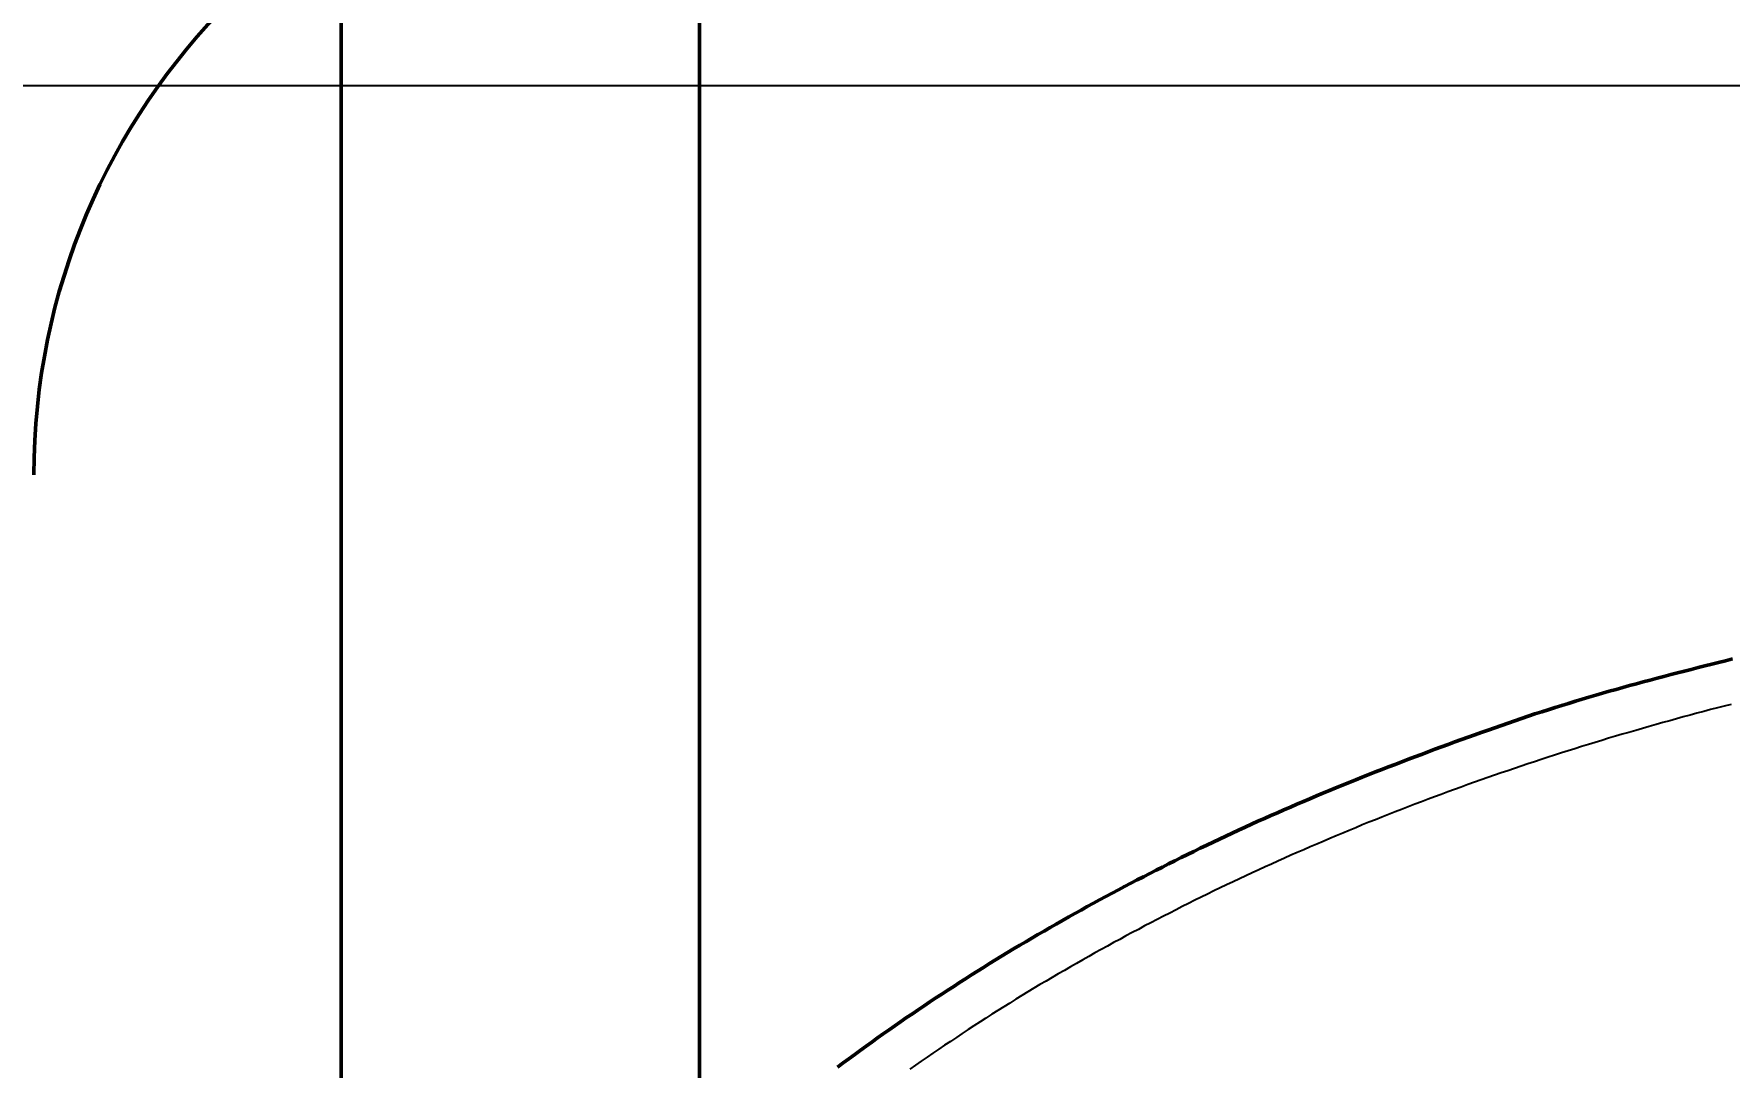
# Model space of a CAD drawing. Header units: millimetres. Extents: x 0 to 594, y 0 to 420.
# Drawn here: x 69.55 to 81.57, y 344.41 to 351.73 of the extents above; entities that cross this region are included whole.
import ezdxf

# ---------------------------------------------------------------- set-up
doc = ezdxf.new("R2010")
doc.units = ezdxf.units.MM
doc.linetypes.add('ISO02-TRAZOS', pattern=[3.75, 3, -0.75])
for name, color, linetype, lineweight in [('01-VISIBLE', 7, 'CONTINUOUS', 50), ('02-OCULTA', 4, 'ISO02-TRAZOS', 25), ('04-COTA', 3, 'CONTINUOUS', 25)]:
    doc.layers.add(name, color=color, linetype=linetype, lineweight=lineweight)
doc.styles.add('ISO3098', font='isocpeur.ttf')
doc.dimstyles.new('FLAMA-ISO', dxfattribs={"dimtxt": 3.5, "dimasz": 3, "dimexe": 2, "dimexo": 1, "dimgap": 1, "dimtad": 1, "dimdec": 1, "dimtxsty": 'ISO3098', "dimcen": 2.5, "dimclrd": 3, "dimclre": 3, "dimclrt": 3, "dimazin": 3, "dimtfac": 1, "dimtmove": 0, "dimatfit": 3, "dimlwd": 25, "dimlwe": 25})

msp = doc.modelspace()

# ---------------------------------------------------------------- linework, layer by layer
at = {"layer": '01-VISIBLE'}
for p, q in [((74.27, 343.594), (74.27, 353.356)), ((71.73, 340.4), (71.73, 352.601))]:
    msp.add_line(p, q, dxfattribs=at)
msp.add_lwpolyline([(75.25, 344.408), (75.29, 344.438), (75.33, 344.468), (75.371, 344.497), (75.411, 344.527), (75.452, 344.556), (75.492, 344.586), (75.533, 344.615), (75.574, 344.644), (75.615, 344.673), (75.656, 344.701), (75.697, 344.73), (75.739, 344.759), (75.78, 344.787), (75.822, 344.815), (75.863, 344.843), (75.905, 344.871), (75.947, 344.899), (75.989, 344.926), (76.031, 344.954), (76.073, 344.981), (76.115, 345.008), (76.157, 345.035), (76.199, 345.062), (76.242, 345.089), (76.284, 345.115), (76.327, 345.142), (76.37, 345.168), (76.413, 345.194), (76.455, 345.22), (76.498, 345.246), (76.541, 345.272), (76.585, 345.297), (76.628, 345.323), (76.671, 345.348), (76.714, 345.373), (76.758, 345.398), (76.801, 345.423), (76.845, 345.448), (76.889, 345.473), (76.932, 345.497), (76.976, 345.522), (77.02, 345.546), (77.064, 345.57), (77.108, 345.594), (77.152, 345.618), (77.197, 345.642), (77.241, 345.665), (77.285, 345.689), (77.33, 345.712), (77.374, 345.735), (77.419, 345.758), (77.463, 345.781), (77.508, 345.804), (77.553, 345.827), (77.597, 345.849), (77.642, 345.872), (77.687, 345.894), (77.732, 345.916), (77.777, 345.938), (77.822, 345.96), (77.868, 345.982), (77.913, 346.003), (77.958, 346.025), (78.003, 346.046), (78.049, 346.067), (78.094, 346.089), (78.14, 346.109), (78.186, 346.13), (78.231, 346.151), (78.277, 346.171), (78.323, 346.192), (78.369, 346.212), (78.415, 346.232), (78.461, 346.252), (78.507, 346.272), (78.553, 346.292), (78.599, 346.311), (78.645, 346.331), (78.692, 346.35), (78.738, 346.369), (78.784, 346.389), (78.831, 346.408), (78.877, 346.426), (78.924, 346.445), (78.97, 346.464), (79.017, 346.482), (79.064, 346.501), (79.11, 346.519), (79.157, 346.537), (79.204, 346.555), (79.251, 346.573), (79.298, 346.591), (79.344, 346.609), (79.391, 346.626), (79.438, 346.644), (79.485, 346.662), (79.532, 346.679), (79.579, 346.696), (79.627, 346.714), (79.674, 346.731), (79.721, 346.748), (79.768, 346.765), (79.815, 346.782), (79.863, 346.798), (79.91, 346.815), (79.957, 346.831), (80.005, 346.848), (80.052, 346.864), (80.1, 346.88), (80.147, 346.896), (80.195, 346.912), (80.243, 346.927), (80.29, 346.942), (80.338, 346.958), (80.386, 346.973), (80.434, 346.987), (80.482, 347.002), (80.53, 347.017), (80.578, 347.031), (80.626, 347.045), (80.674, 347.059), (80.722, 347.073), (80.771, 347.086), (80.819, 347.1), (80.867, 347.113), (80.916, 347.126), (80.964, 347.14), (81.013, 347.153), (81.061, 347.165), (81.11, 347.178), (81.158, 347.191), (81.207, 347.203), (81.255, 347.216), (81.304, 347.228), (81.352, 347.241), (81.401, 347.253), (81.45, 347.265), (81.498, 347.278), (81.547, 347.29), (81.596, 347.302)], dxfattribs=at)
msp.add_arc((74.3, 348.607), 4.75, 90, -180, dxfattribs=at)
at = {"layer": '02-OCULTA'}
msp.add_lwpolyline([(81.586, 346.98), (81.538, 346.968), (81.489, 346.955), (81.441, 346.943), (81.392, 346.93), (81.344, 346.917), (81.296, 346.904), (81.247, 346.891), (81.199, 346.878), (81.151, 346.864), (81.102, 346.851), (81.054, 346.838), (81.006, 346.824), (80.958, 346.81), (80.91, 346.796), (80.862, 346.782), (80.814, 346.768), (80.766, 346.754), (80.718, 346.74), (80.67, 346.725), (80.622, 346.711), (80.574, 346.696), (80.526, 346.681), (80.478, 346.666), (80.431, 346.651), (80.383, 346.636), (80.335, 346.621), (80.288, 346.605), (80.24, 346.59), (80.192, 346.574), (80.145, 346.558), (80.097, 346.542), (80.05, 346.526), (80.003, 346.51), (79.955, 346.494), (79.908, 346.478), (79.861, 346.461), (79.813, 346.445), (79.766, 346.428), (79.719, 346.411), (79.672, 346.394), (79.625, 346.377), (79.578, 346.36), (79.531, 346.342), (79.484, 346.325), (79.437, 346.307), (79.39, 346.29), (79.343, 346.272), (79.297, 346.254), (79.25, 346.236), (79.203, 346.218), (79.157, 346.199), (79.11, 346.181), (79.064, 346.162), (79.017, 346.144), (78.971, 346.125), (78.925, 346.106), (78.878, 346.087), (78.832, 346.068), (78.786, 346.048), (78.74, 346.029), (78.694, 346.009), (78.648, 345.99), (78.602, 345.97), (78.556, 345.95), (78.51, 345.93), (78.464, 345.91), (78.418, 345.889), (78.373, 345.869), (78.327, 345.848), (78.281, 345.828), (78.236, 345.807), (78.19, 345.786), (78.145, 345.765), (78.1, 345.743), (78.054, 345.722), (78.009, 345.701), (77.964, 345.679), (77.919, 345.657), (77.874, 345.635), (77.829, 345.613), (77.784, 345.591), (77.739, 345.569), (77.694, 345.546), (77.65, 345.524), (77.605, 345.501), (77.561, 345.478), (77.516, 345.455), (77.472, 345.432), (77.427, 345.409), (77.383, 345.385), (77.339, 345.362), (77.295, 345.338), (77.251, 345.314), (77.207, 345.291), (77.163, 345.266), (77.119, 345.242), (77.075, 345.218), (77.031, 345.193), (76.988, 345.169), (76.944, 345.144), (76.901, 345.119), (76.858, 345.094), (76.814, 345.069), (76.771, 345.044), (76.728, 345.018), (76.685, 344.993), (76.642, 344.967), (76.599, 344.941), (76.556, 344.915), (76.514, 344.889), (76.471, 344.862), (76.429, 344.836), (76.386, 344.809), (76.344, 344.783), (76.302, 344.756), (76.26, 344.729), (76.217, 344.702), (76.176, 344.674), (76.134, 344.647), (76.092, 344.619), (76.05, 344.591), (76.009, 344.563), (75.967, 344.535), (75.926, 344.507), (75.885, 344.479), (75.843, 344.45), (75.802, 344.422), (75.761, 344.393)], dxfattribs=at)

# ---------------------------------------------------------------- dimensions: what is measured, and where the dimension line sits
at = {"layer": '04-COTA'}
msp.add_linear_dim(base=(53, 269), p1=(71.3, 269), p2=(84.3, 351.367), angle=90, dimstyle='FLAMA-ISO', override={"dimlfac": 10}, dxfattribs=at).render()

doc.saveas('drawing.dxf')
